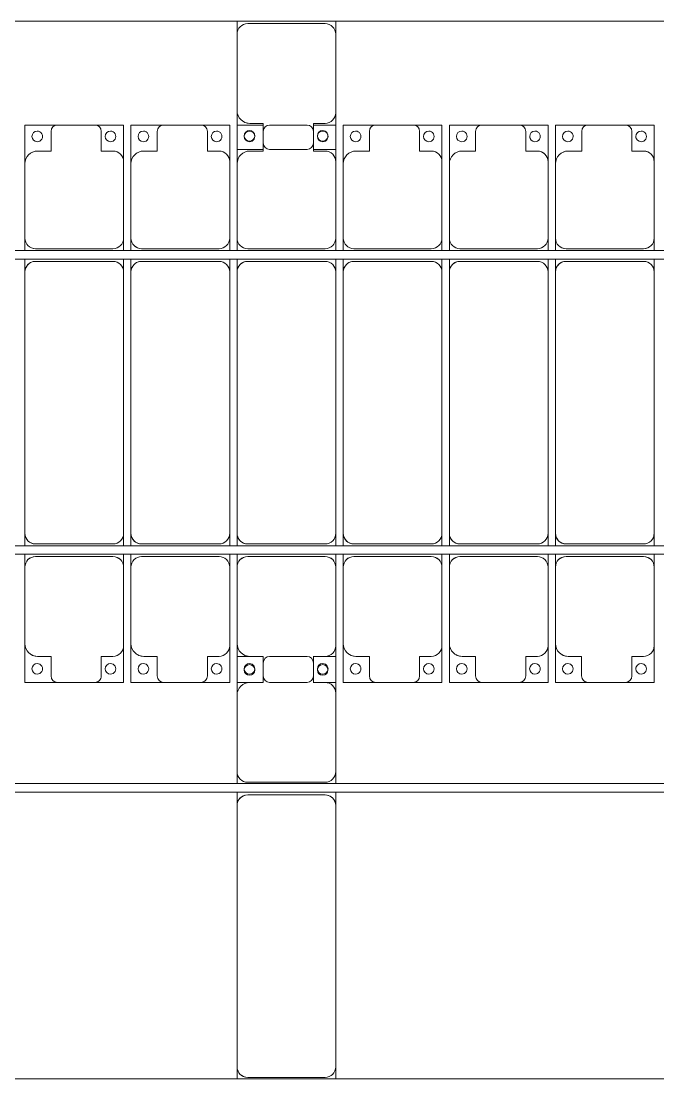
# Model space of a CAD drawing. Header units: millimetres. Extents: x -147246 to 112336, y -213734 to -86506.
# Drawn here: x -7365 to -4365, y -134725 to -129745 of the extents above; entities that cross this region are included whole.
import ezdxf

# ---------------------------------------------------------------- set-up
doc = ezdxf.new("R2010")
doc.units = ezdxf.units.MM
doc.layers.add('A-GENM', color=13, linetype='Continuous', lineweight=9)
doc.layers.add('S-BEAM', color=12, linetype='Continuous', lineweight=9)

# ---------------------------------------------------------------- blocks, each defined once
blk = doc.blocks.new('Dải phao đi lại kèm đỡ invester - DẢI PHAO ĐI LẠI-14853-BỐ TRÍ KHUNG KẾT CẤU BÈ PIN 05')
at = {"layer": 'A-GENM', "color": 7}
for p, q in [((132758.4, 1312.2), (132911.8, 1312.2)), ((132758.4, 1129.7), (132758.4, 1312.2)), ((133088.2, 1312.2), (132911.8, 1312.2)), ((133088.2, 1312.2), (133223.4, 1312.2)), ((133223.4, 1312.2), (133223.4, 1139.7)), ((133258.4, 1312.2), (133411.8, 1312.2)), ((133258.4, 1129.7), (133258.4, 1312.2)), ((133588.2, 1312.2), (133411.8, 1312.2)), ((133588.2, 1312.2), (133723.4, 1312.2)), ((133723.4, 1312.2), (133723.4, 1139.7)), ((133758.4, 1312.2), (133881.6, 1312.2)), ((133758.4, 1129.7), (133758.4, 1312.2)), ((134088.2, 1312.2), (133911.8, 1312.2)), ((134118, 1312.2), (134223.4, 1312.2)), ((134223.4, 1312.2), (134223.4, 1139.7)), ((134258.4, 1312.2), (134411.8, 1312.2)), ((134258.4, 1129.7), (134258.4, 1312.2)), ((134588.2, 1312.2), (134411.8, 1312.2)), ((134588.2, 1312.2), (134723.4, 1312.2)), ((134723.4, 1312.2), (134723.4, 1139.7)), ((134758.4, 1312.2), (134911.8, 1312.2)), ((134758.4, 1129.7), (134758.4, 1312.2)), ((135088.2, 1312.2), (134911.8, 1312.2)), ((135088.2, 1312.2), (135223.4, 1312.2)), ((135223.4, 1312.2), (135223.4, 1139.7)), ((135258.4, 1312.2), (135411.8, 1312.2)), ((135258.4, 1129.7), (135258.4, 1312.2)), ((135588.2, 1312.2), (135411.8, 1312.2)), ((135588.2, 1312.2), (135723.4, 1312.2)), ((135723.4, 1312.2), (135723.4, 1139.7)), ((132881.8, 1282.2), (132881.8, 1189.7)), ((133118.2, 1189.7), (133118.2, 1282.2)), ((133381.8, 1282.2), (133381.8, 1189.7)), ((133618.2, 1189.7), (133618.2, 1282.2)), ((133881.8, 1282.2), (133881.8, 1189.7)), ((134118.2, 1189.7), (134118.2, 1282.2)), ((134381.8, 1282.2), (134381.8, 1189.7)), ((134618.2, 1189.7), (134618.2, 1282.2)), ((134881.8, 1282.2), (134881.8, 1189.7)), ((135118.2, 1189.7), (135118.2, 1282.2)), ((135381.8, 1282.2), (135381.8, 1189.7)), ((135618.2, 1189.7), (135618.2, 1282.2)), ((132881.8, 1189.7), (132818.4, 1189.7)), ((133173.4, 1189.7), (133118.2, 1189.7)), ((133381.8, 1189.7), (133318.4, 1189.7)), ((133673.4, 1189.7), (133618.2, 1189.7)), ((133881.8, 1189.7), (133818.4, 1189.7)), ((134173.4, 1189.7), (134118.2, 1189.7)), ((134381.8, 1189.7), (134318.4, 1189.7)), ((134673.4, 1189.7), (134618.2, 1189.7)), ((134881.8, 1189.7), (134818.4, 1189.7)), ((135173.4, 1189.7), (135118.2, 1189.7)), ((135381.8, 1189.7), (135318.4, 1189.7)), ((135673.4, 1189.7), (135618.2, 1189.7)), ((132758.4, 1129.7), (132758.4, 779.7)), ((133223.4, 779.7), (133223.4, 1139.7)), ((133258.4, 1129.7), (133258.4, 779.7)), ((133723.4, 779.7), (133723.4, 1139.7)), ((133758.4, 1129.7), (133758.4, 779.7)), ((134223.4, 779.7), (134223.4, 1139.7)), ((134258.4, 1129.7), (134258.4, 779.7)), ((134723.4, 779.7), (134723.4, 1139.7)), ((134758.4, 1129.7), (134758.4, 779.7)), ((135223.4, 779.7), (135223.4, 1139.7)), ((135258.4, 1129.7), (135258.4, 779.7)), ((135723.4, 779.7), (135723.4, 1139.7)), ((132758.4, 720.8), (132758.4, 779.7)), ((133223.4, 779.7), (133223.4, 720.8)), ((133258.4, 720.8), (133258.4, 779.7)), ((133723.4, 779.7), (133723.4, 720.8)), ((133758.4, 720.8), (133758.4, 779.7)), ((134223.4, 779.7), (134223.4, 720.8)), ((134258.4, 720.8), (134258.4, 779.7)), ((134723.4, 779.7), (134723.4, 720.8)), ((134758.4, 720.8), (134758.4, 779.7)), ((135223.4, 779.7), (135223.4, 720.8)), ((135258.4, 720.8), (135258.4, 779.7)), ((135723.4, 779.7), (135723.4, 720.8)), ((132808.4, 729.7), (133173.4, 729.7)), ((133308.4, 729.7), (133673.4, 729.7)), ((133808.4, 729.7), (134173.4, 729.7)), ((134308.4, 729.7), (134673.4, 729.7)), ((134808.4, 729.7), (135173.4, 729.7)), ((135308.4, 729.7), (135673.4, 729.7)), ((132758.4, 620.3), (132758.4, 680.8)), ((133173.4, 670.3), (132808.4, 670.3)), ((133223.4, 680.8), (133223.4, 620.3)), ((133258.4, 620.3), (133258.4, 680.8)), ((133673.4, 670.3), (133308.4, 670.3)), ((133723.4, 680.8), (133723.4, 620.3)), ((133758.4, 620.3), (133758.4, 680.8)), ((134173.4, 670.3), (133808.4, 670.3)), ((134223.4, 680.8), (134223.4, 620.3)), ((134258.4, 620.3), (134258.4, 680.8)), ((134673.4, 670.3), (134308.4, 670.3)), ((134723.4, 680.8), (134723.4, 620.3)), ((134758.4, 620.3), (134758.4, 680.8)), ((135173.4, 670.3), (134808.4, 670.3)), ((135223.4, 680.8), (135223.4, 620.3)), ((135258.4, 620.3), (135258.4, 680.8)), ((135673.4, 670.3), (135308.4, 670.3)), ((135723.4, 680.8), (135723.4, 620.3)), ((132758.4, 620.3), (132758.4, -610.3)), ((133223.4, -610.3), (133223.4, 620.3)), ((133258.4, 620.3), (133258.4, -610.3)), ((133723.4, -610.3), (133723.4, 620.3)), ((133758.4, 620.3), (133758.4, -610.3)), ((134223.4, -610.3), (134223.4, 620.3)), ((134258.4, 620.3), (134258.4, -610.3)), ((134723.4, -610.3), (134723.4, 620.3)), ((134758.4, 620.3), (134758.4, -610.3)), ((135223.4, -610.3), (135223.4, 620.3)), ((135258.4, 620.3), (135258.4, -610.3)), ((135723.4, -610.3), (135723.4, 620.3)), ((132758.4, -669.2), (132758.4, -610.3)), ((133223.4, -610.3), (133223.4, -669.2)), ((133258.4, -669.2), (133258.4, -610.3)), ((133723.4, -610.3), (133723.4, -669.2)), ((133758.4, -669.2), (133758.4, -610.3)), ((134223.4, -610.3), (134223.4, -669.2)), ((134258.4, -669.2), (134258.4, -610.3)), ((134723.4, -610.3), (134723.4, -669.2)), ((134758.4, -669.2), (134758.4, -610.3)), ((135223.4, -610.3), (135223.4, -669.2)), ((135258.4, -669.2), (135258.4, -610.3)), ((135723.4, -610.3), (135723.4, -669.2)), ((132808.4, -660.3), (133173.4, -660.3)), ((133308.4, -660.3), (133673.4, -660.3)), ((133808.4, -660.3), (134173.4, -660.3)), ((134308.4, -660.3), (134673.4, -660.3)), ((134808.4, -660.3), (135173.4, -660.3)), ((135308.4, -660.3), (135673.4, -660.3)), ((132758.4, -769.7), (132758.4, -709.2)), ((133173.4, -719.7), (132808.4, -719.7)), ((133223.4, -709.2), (133223.4, -769.7)), ((133258.4, -769.7), (133258.4, -709.2)), ((133673.4, -719.7), (133308.4, -719.7)), ((133723.4, -709.2), (133723.4, -769.7)), ((133758.4, -769.7), (133758.4, -709.2)), ((134173.4, -719.7), (133808.4, -719.7)), ((134223.4, -709.2), (134223.4, -769.7)), ((134258.4, -769.7), (134258.4, -709.2)), ((134673.4, -719.7), (134308.4, -719.7)), ((134723.4, -709.2), (134723.4, -769.7)), ((134758.4, -769.7), (134758.4, -709.2)), ((135173.4, -719.7), (134808.4, -719.7)), ((135223.4, -709.2), (135223.4, -769.7)), ((135258.4, -769.7), (135258.4, -709.2)), ((135673.4, -719.7), (135308.4, -719.7)), ((135723.4, -709.2), (135723.4, -769.7)), ((132758.4, -769.7), (132758.4, -1129.7)), ((133223.4, -1139.7), (133223.4, -769.7)), ((133258.4, -769.7), (133258.4, -1129.7)), ((133723.4, -1139.7), (133723.4, -769.7)), ((133758.4, -769.7), (133758.4, -1129.7)), ((134223.4, -1139.7), (134223.4, -769.7)), ((134258.4, -769.7), (134258.4, -1129.7)), ((134723.4, -1139.7), (134723.4, -769.7)), ((134758.4, -769.7), (134758.4, -1129.7)), ((135223.4, -1139.7), (135223.4, -769.7)), ((135258.4, -769.7), (135258.4, -1129.7)), ((135723.4, -1139.7), (135723.4, -769.7)), ((132758.4, -1312.2), (132758.4, -1129.7)), ((133223.4, -1139.7), (133223.4, -1312.2)), ((133258.4, -1312.2), (133258.4, -1129.7)), ((133723.4, -1139.7), (133723.4, -1312.2)), ((133758.4, -1312.2), (133758.4, -1129.7)), ((134223.4, -1139.7), (134223.4, -1312.2)), ((134258.4, -1312.2), (134258.4, -1129.7)), ((134723.4, -1139.7), (134723.4, -1312.2)), ((134758.4, -1312.2), (134758.4, -1129.7)), ((135223.4, -1139.7), (135223.4, -1312.2)), ((135258.4, -1312.2), (135258.4, -1129.7)), ((135723.4, -1139.7), (135723.4, -1312.2)), ((132818.4, -1189.7), (132881.8, -1189.7)), ((132881.8, -1189.7), (132881.8, -1282.2)), ((133118.2, -1282.2), (133118.2, -1189.7)), ((133118.2, -1189.7), (133173.4, -1189.7)), ((133318.4, -1189.7), (133381.8, -1189.7)), ((133381.8, -1189.7), (133381.8, -1282.2)), ((133618.2, -1282.2), (133618.2, -1189.7)), ((133618.2, -1189.7), (133673.4, -1189.7)), ((133818.4, -1189.7), (133881.8, -1189.7)), ((133881.8, -1189.7), (133881.8, -1282.2)), ((134118.2, -1282.2), (134118.2, -1189.7)), ((134118.2, -1189.7), (134173.4, -1189.7)), ((134318.4, -1189.7), (134381.8, -1189.7)), ((134381.8, -1189.7), (134381.8, -1282.2)), ((134618.2, -1282.2), (134618.2, -1189.7)), ((134618.2, -1189.7), (134673.4, -1189.7)), ((134818.4, -1189.7), (134881.8, -1189.7)), ((134881.8, -1189.7), (134881.8, -1282.2)), ((135118.2, -1282.2), (135118.2, -1189.7)), ((135118.2, -1189.7), (135173.4, -1189.7)), ((135318.4, -1189.7), (135381.8, -1189.7)), ((135381.8, -1189.7), (135381.8, -1282.2)), ((135618.2, -1282.2), (135618.2, -1189.7)), ((135618.2, -1189.7), (135673.4, -1189.7)), ((132911.8, -1312.2), (132758.4, -1312.2)), ((132911.8, -1312.2), (133088.2, -1312.2)), ((133223.4, -1312.2), (133088.2, -1312.2)), ((133411.8, -1312.2), (133258.4, -1312.2)), ((133411.8, -1312.2), (133588.2, -1312.2)), ((133723.4, -1312.2), (133588.2, -1312.2)), ((133881.7, -1312.2), (133758.4, -1312.2)), ((133911.8, -1312.2), (134088.2, -1312.2)), ((134223.4, -1312.2), (134117.1, -1312.2)), ((134411.8, -1312.2), (134258.4, -1312.2)), ((134411.8, -1312.2), (134588.2, -1312.2)), ((134723.4, -1312.2), (134588.2, -1312.2)), ((134911.8, -1312.2), (134758.4, -1312.2)), ((134911.8, -1312.2), (135088.2, -1312.2)), ((135223.4, -1312.2), (135088.2, -1312.2)), ((135411.8, -1312.2), (135258.4, -1312.2)), ((135411.8, -1312.2), (135588.2, -1312.2)), ((135723.4, -1312.2), (135588.2, -1312.2))]:
    blk.add_line(p, q, dxfattribs=at)
for centre, radius, start, end in [((132911.8, 1282.2), 30, 90, 180), ((132911.8, 1282.2), 30, 90, 150), ((133088.2, 1282.2), 30, 0, 90), ((133088.2, 1282.2), 30, 30, 90), ((133411.8, 1282.2), 30, 90, 180), ((133411.8, 1282.2), 30, 90, 150), ((133588.2, 1282.2), 30, 0, 90), ((133588.2, 1282.2), 30, 30, 90), ((133911.8, 1282.2), 30, 90, 180), ((134088.2, 1282.2), 30, 0, 90), ((134411.8, 1282.2), 30, 90, 180), ((134411.8, 1282.2), 30, 90, 150), ((134588.2, 1282.2), 30, 0, 90), ((134588.2, 1282.2), 30, 30, 90), ((134911.8, 1282.2), 30, 90, 180), ((134911.8, 1282.2), 30, 90, 150), ((135088.2, 1282.2), 30, 0, 90), ((135088.2, 1282.2), 30, 30, 90), ((135411.8, 1282.2), 30, 90, 180), ((135411.8, 1282.2), 30, 90, 150), ((135588.2, 1282.2), 30, 0, 90), ((135588.2, 1282.2), 30, 30, 90), ((132816.8, 1258.6), 25, 90, 270), ((132816.8, 1258.6), 25, 270, 90), ((133161.8, 1258.6), 25, 90, 270), ((133161.8, 1258.6), 25, 180, 195), ((133161.8, 1258.6), 25, 270, 90), ((133316.8, 1258.6), 25, 90, 270), ((133316.8, 1258.6), 25, 270, 90), ((133661.8, 1258.6), 25, 90, 270), ((133661.8, 1258.6), 25, 180, 195), ((133661.8, 1258.6), 25, 270, 90), ((133816.8, 1258.6), 25, 90, 270), ((133816.8, 1258.6), 25, 270, 90), ((134161.8, 1258.6), 25, 90, 270), ((134161.8, 1258.6), 25, 270, 90), ((134316.8, 1258.6), 25, 90, 270), ((134316.8, 1258.6), 25, 270, 90), ((134661.8, 1258.6), 25, 90, 270), ((134661.8, 1258.6), 25, 180, 195), ((134661.8, 1258.6), 25, 270, 90), ((134816.8, 1258.6), 25, 90, 270), ((134816.8, 1258.6), 25, 270, 90), ((135161.8, 1258.6), 25, 90, 270), ((135161.8, 1258.6), 25, 180, 195), ((135161.8, 1258.6), 25, 270, 90), ((135316.8, 1258.6), 25, 90, 270), ((135316.8, 1258.6), 25, 270, 90), ((135661.8, 1258.6), 25, 90, 270), ((135661.8, 1258.6), 25, 180, 195), ((135661.8, 1258.6), 25, 270, 90), ((132818.4, 1129.7), 60, 90, 180), ((132818.4, 1129.7), 60, 90, 120), ((133173.4, 1139.7), 50, 0, 90), ((133173.4, 1139.7), 50, 45, 90), ((133318.4, 1129.7), 60, 90, 180), ((133318.4, 1129.7), 60, 90, 120), ((133673.4, 1139.7), 50, 0, 90), ((133673.4, 1139.7), 50, 45, 90), ((133818.4, 1129.7), 60, 90, 180), ((133818.4, 1129.7), 60, 90, 120), ((134173.4, 1139.7), 50, 0, 90), ((134173.4, 1139.7), 50, 45, 90), ((134318.4, 1129.7), 60, 90, 180), ((134318.4, 1129.7), 60, 90, 120), ((134673.4, 1139.7), 50, 0, 90), ((134673.4, 1139.7), 50, 45, 90), ((134818.4, 1129.7), 60, 90, 180), ((134818.4, 1129.7), 60, 90, 120), ((135173.4, 1139.7), 50, 0, 90), ((135173.4, 1139.7), 50, 45, 90), ((135318.4, 1129.7), 60, 90, 180), ((135318.4, 1129.7), 60, 90, 120), ((135673.4, 1139.7), 50, 0, 90), ((135673.4, 1139.7), 50, 45, 90), ((132808.4, 779.7), 50, 180, 270), ((133173.4, 779.7), 50, 270, 0), ((133308.4, 779.7), 50, 180, 270), ((133673.4, 779.7), 50, 270, 0), ((133808.4, 779.7), 50, 180, 270), ((134173.4, 779.7), 50, 270, 360), ((134308.4, 779.7), 50, 180, 270), ((134673.4, 779.7), 50, 270, 0), ((134808.4, 779.7), 50, 180, 270), ((135173.4, 779.7), 50, 270, 0), ((135308.4, 779.7), 50, 180, 270), ((135673.4, 779.7), 50, 270, 360), ((132808.4, 779.7), 50, 225, 270), ((133173.4, 779.7), 50, 270, 315), ((133308.4, 779.7), 50, 225, 270), ((133673.4, 779.7), 50, 270, 315), ((133808.4, 779.7), 50, 225, 270), ((134173.4, 779.7), 50, 270, 315), ((134308.4, 779.7), 50, 225, 270), ((134673.4, 779.7), 50, 270, 315), ((134808.4, 779.7), 50, 225, 270), ((135173.4, 779.7), 50, 270, 315), ((135308.4, 779.7), 50, 225, 270), ((135673.4, 779.7), 50, 270, 315), ((132808.4, 620.3), 50, 90, 180), ((132808.4, 620.3), 50, 90, 165), ((133173.4, 620.3), 50, 0, 90), ((133173.4, 620.3), 50, 0, 90), ((133308.4, 620.3), 50, 90, 180), ((133308.4, 620.3), 50, 90, 165), ((133673.4, 620.3), 50, 0, 90), ((133673.4, 620.3), 50, 0, 90), ((133808.4, 620.3), 50, 90, 180), ((133808.4, 620.3), 50, 90, 165), ((134173.4, 620.3), 50, 0, 90), ((134173.4, 620.3), 50, 0, 90), ((134308.4, 620.3), 50, 90, 180), ((134308.4, 620.3), 50, 90, 165), ((134673.4, 620.3), 50, 0, 90), ((134673.4, 620.3), 50, 0, 90), ((134808.4, 620.3), 50, 90, 180), ((134808.4, 620.3), 50, 90, 165), ((135173.4, 620.3), 50, 0, 90), ((135173.4, 620.3), 50, 0, 90), ((135308.4, 620.3), 50, 90, 180), ((135308.4, 620.3), 50, 90, 165), ((135673.4, 620.3), 50, 0, 90), ((135673.4, 620.3), 50, 0, 90), ((132808.4, -610.3), 50, 180, 270), ((132808.4, -610.3), 50, 180, 255), ((133173.4, -610.3), 50, 270, 0), ((133173.4, -610.3), 50, 315, 0), ((133308.4, -610.3), 50, 180, 270), ((133308.4, -610.3), 50, 180, 255), ((133673.4, -610.3), 50, 270, 360), ((133673.4, -610.3), 50, 315, 0), ((133808.4, -610.3), 50, 180, 270), ((133808.4, -610.3), 50, 180, 255), ((134173.4, -610.3), 50, 270, 0), ((134173.4, -610.3), 50, 315, 0), ((134308.4, -610.3), 50, 180, 270), ((134308.4, -610.3), 50, 180, 255), ((134673.4, -610.3), 50, 270, 360), ((134673.4, -610.3), 50, 315, 0), ((134808.4, -610.3), 50, 180, 270), ((134808.4, -610.3), 50, 180, 255), ((135173.4, -610.3), 50, 270, 0), ((135173.4, -610.3), 50, 315, 0), ((135308.4, -610.3), 50, 180, 270), ((135308.4, -610.3), 50, 180, 255), ((135673.4, -610.3), 50, 270, 0), ((135673.4, -610.3), 50, 315, 0), ((132808.4, -769.7), 50, 90, 180), ((132808.4, -769.7), 50, 90, 135), ((133173.4, -769.7), 50, 0, 90), ((133173.4, -769.7), 50, 45, 90), ((133308.4, -769.7), 50, 90, 180), ((133308.4, -769.7), 50, 90, 135), ((133673.4, -769.7), 50, 360, 90), ((133673.4, -769.7), 50, 45, 90), ((133808.4, -769.7), 50, 90, 180), ((133808.4, -769.7), 50, 90, 135), ((134173.4, -769.7), 50, 0, 90), ((134173.4, -769.7), 50, 45, 90), ((134308.4, -769.7), 50, 90, 180), ((134308.4, -769.7), 50, 90, 135), ((134673.4, -769.7), 50, 0, 90), ((134673.4, -769.7), 50, 45, 90), ((134808.4, -769.7), 50, 90, 180), ((134808.4, -769.7), 50, 90, 135), ((135173.4, -769.7), 50, 0, 90), ((135173.4, -769.7), 50, 45, 90), ((135308.4, -769.7), 50, 90, 180), ((135308.4, -769.7), 50, 90, 135), ((135673.4, -769.7), 50, 0, 90), ((135673.4, -769.7), 50, 45, 90), ((132818.4, -1129.7), 60, 180, 270), ((133173.4, -1139.7), 50, 270, 0), ((133318.4, -1129.7), 60, 180, 270), ((133673.4, -1139.7), 50, 270, 0), ((133818.4, -1129.7), 60, 180, 270), ((134173.4, -1139.7), 50, 270, 0), ((134318.4, -1129.7), 60, 180, 270), ((134673.4, -1139.7), 50, 270, 0), ((134818.4, -1129.7), 60, 180, 270), ((135173.4, -1139.7), 50, 270, 0), ((135318.4, -1129.7), 60, 180, 270), ((135673.4, -1139.7), 50, 270, 0), ((132818.4, -1129.7), 60, 240, 270), ((133173.4, -1139.7), 50, 270, 315), ((133318.4, -1129.7), 60, 240, 270), ((133673.4, -1139.7), 50, 270, 315), ((133818.4, -1129.7), 60, 240, 270), ((134173.4, -1139.7), 50, 270, 315), ((134318.4, -1129.7), 60, 240, 270), ((134673.4, -1139.7), 50, 270, 315), ((134818.4, -1129.7), 60, 240, 270), ((135173.4, -1139.7), 50, 270, 315), ((135318.4, -1129.7), 60, 240, 270), ((135673.4, -1139.7), 50, 270, 315), ((132816.8, -1248.6), 25, 90, 270), ((132816.8, -1248.6), 25, 270, 90), ((133161.8, -1248.6), 25, 90, 270), ((133161.8, -1248.6), 25, 165, 180), ((133161.8, -1248.6), 25, 270, 90), ((133316.8, -1248.6), 25, 90, 270), ((133316.8, -1248.6), 25, 270, 90), ((133661.8, -1248.6), 25, 90, 270), ((133661.8, -1248.6), 25, 165, 180), ((133661.8, -1248.6), 25, 270, 90), ((133816.8, -1248.6), 25, 90, 270), ((133816.8, -1248.6), 25, 270, 90), ((134161.8, -1248.6), 25, 90, 270), ((134161.8, -1248.6), 25, 270, 90), ((134316.8, -1248.6), 25, 90, 270), ((134316.8, -1248.6), 25, 270, 90), ((134661.8, -1248.6), 25, 90, 270), ((134661.8, -1248.6), 25, 165, 180), ((134661.8, -1248.6), 25, 270, 90), ((134816.8, -1248.6), 25, 90, 270), ((134816.8, -1248.6), 25, 270, 90), ((135161.8, -1248.6), 25, 90, 270), ((135161.8, -1248.6), 25, 165, 180), ((135161.8, -1248.6), 25, 270, 90), ((135316.8, -1248.6), 25, 90, 270), ((135316.8, -1248.6), 25, 270, 90), ((135661.8, -1248.6), 25, 90, 270), ((135661.8, -1248.6), 25, 165, 180), ((135661.8, -1248.6), 25, 270, 90), ((132911.8, -1282.2), 30, 180, 270), ((133088.2, -1282.2), 30, 270, 0), ((133411.8, -1282.2), 30, 180, 270), ((133588.2, -1282.2), 30, 270, 0), ((133911.8, -1282.2), 30, 180, 270), ((134088.2, -1282.2), 30, 270, 360), ((134411.8, -1282.2), 30, 180, 270), ((134588.2, -1282.2), 30, 270, 360), ((134911.8, -1282.2), 30, 180, 270), ((135088.2, -1282.2), 30, 270, 0), ((135411.8, -1282.2), 30, 180, 270), ((135588.2, -1282.2), 30, 270, 360), ((132911.8, -1282.2), 30, 210, 270), ((133088.2, -1282.2), 30, 270, 330), ((133411.8, -1282.2), 30, 210, 270), ((133588.2, -1282.2), 30, 270, 326.2727), ((134411.8, -1282.2), 30, 210, 270), ((134588.2, -1282.2), 30, 270, 330), ((134911.8, -1282.2), 30, 210, 270), ((135088.2, -1282.2), 30, 270, 330), ((135411.8, -1282.2), 30, 210, 270), ((135588.2, -1282.2), 30, 270, 330)]:
    blk.add_arc(centre, radius, start, end, dxfattribs=at)
blk = doc.blocks.new('Dầm C52 - Dầm C52-18775-BỐ TRÍ KHUNG KẾT CẤU BÈ PIN 05')
at = {"layer": 'S-BEAM', "color": 1}
for p, q in [((-74474.3, 20), (74474.3, 20)), ((74474.3, -20), (-74474.3, -20))]:
    blk.add_line(p, q, dxfattribs=at)
blk = doc.blocks.new('Dầm C52 - Dầm C52-18776-BỐ TRÍ KHUNG KẾT CẤU BÈ PIN 05')
at = {"layer": 'S-BEAM', "color": 1}
for p, q in [((-74474.3, 20), (74474.3, 20)), ((74474.3, -20), (-74474.3, -20))]:
    blk.add_line(p, q, dxfattribs=at)
blk = doc.blocks.new('Dầm C52 - Dầm C52-18777-BỐ TRÍ KHUNG KẾT CẤU BÈ PIN 05')
at = {"layer": 'S-BEAM', "color": 1}
blk.add_line((74474.3, -20), (-74474.3, -20), dxfattribs=at)
blk = doc.blocks.new('Dai phao do pin - DẢI PHAO ĐỠ PIN-V46-BỐ TRÍ KHUNG KẾT CẤU BÈ PIN 05')
at = {"layer": 'A-GENM', "color": 7}
for p, q in [((67093.2, 241.6), (67149.7, 241.6)), ((68380.3, 241.6), (67149.7, 241.6)), ((68380.3, 241.6), (68443.2, 241.6)), ((68483.2, 241.6), (68539.7, 241.6)), ((68899.7, 241.6), (68539.7, 241.6)), ((68899.7, 241.6), (69082.2, 241.6)), ((69082.2, 241.6), (69082.2, 117.9)), ((67099.7, 191.6), (67099.7, -173.4)), ((68430.3, -173.4), (68430.3, 191.6)), ((68489.7, 191.6), (68489.7, -173.4)), ((68959.7, 118.2), (68959.7, 181.6)), ((69052.2, 118.2), (68959.7, 118.2)), ((69082.2, -88.2), (69082.2, 88.2)), ((68959.7, -173.4), (68959.7, -118.2)), ((68959.7, -118.2), (69052.2, -118.2)), ((69082.2, -117.5), (69082.2, -223.4)), ((67149.7, -223.4), (67093.2, -223.4)), ((67149.7, -223.4), (68380.3, -223.4)), ((68443.2, -223.4), (68380.3, -223.4)), ((68539.7, -223.4), (68483.2, -223.4)), ((68539.7, -223.4), (68909.7, -223.4)), ((69082.2, -223.4), (68909.7, -223.4))]:
    blk.add_line(p, q, dxfattribs=at)
for centre, radius, start, end in [((67149.7, 191.6), 50, 90, 180), ((67149.7, 191.6), 50, 105, 180), ((68380.3, 191.6), 50, 360, 90), ((68380.3, 191.6), 50, 15, 90), ((68539.7, 191.6), 50, 90, 180), ((68539.7, 191.6), 50, 135, 180), ((68899.7, 181.6), 60, 0, 90), ((68899.7, 181.6), 60, 0, 30), ((69018.6, 183.2), 25, 0, 180), ((69018.6, 183.2), 25, 180, 0), ((69052.2, 88.2), 30, 0, 90), ((69052.2, -88.2), 30, 270, 0), ((69018.6, -161.8), 25, 0, 180), ((67149.7, -173.4), 50, 180, 270), ((67149.7, -173.4), 50, 180, 270), ((68380.3, -173.4), 50, 270, 360), ((68380.3, -173.4), 50, 285, 360), ((68539.7, -173.4), 50, 180, 270), ((68539.7, -173.4), 50, 180, 225), ((68909.7, -173.4), 50, 270, 360), ((68909.7, -173.4), 50, 315, 360), ((69018.6, -161.8), 25, 180, 0)]:
    blk.add_arc(centre, radius, start, end, dxfattribs=at)
blk = doc.blocks.new('Dai phao do pin - DẢI PHAO ĐỠ PIN-V70-BỐ TRÍ KHUNG KẾT CẤU BÈ PIN 05')
at = {"layer": 'A-GENM', "color": 7}
for p, q in [((33338.9, 223.4), (33399.7, 223.4)), ((33769.7, 223.4), (33399.7, 223.4)), ((33769.7, 223.4), (33942.2, 223.4)), ((33942.2, 223.4), (33942.2, 118.4)), ((33349.7, 173.4), (33349.7, -191.6)), ((33819.7, 118.2), (33819.7, 173.4)), ((33912.2, 118.2), (33819.7, 118.2)), ((33942.2, -88.2), (33942.2, 88.2)), ((33819.7, -181.6), (33819.7, -118.2)), ((33819.7, -118.2), (33912.2, -118.2)), ((33942.2, -118), (33942.2, -241.6)), ((33399.7, -241.6), (33338.9, -241.6)), ((33399.7, -241.6), (33759.7, -241.6)), ((33942.2, -241.6), (33759.7, -241.6))]:
    blk.add_line(p, q, dxfattribs=at)
for centre, radius, start, end in [((33399.7, 173.4), 50, 90, 180), ((33399.7, 173.4), 50, 135, 180), ((33769.7, 173.4), 50, 360, 90), ((33769.7, 173.4), 50, 360, 45), ((33878.6, 161.8), 25, 360, 180), ((33878.6, 161.8), 25, 180, 360), ((33912.2, 88.2), 30, 0, 90), ((33912.2, -88.2), 30, 270, 0), ((33399.7, -191.6), 50, 180, 270), ((33399.7, -191.6), 50, 180, 225), ((33759.7, -181.6), 60, 270, 360), ((33759.7, -181.6), 60, 330, 360), ((33878.6, -183.2), 25, 0, 180), ((33878.6, -183.2), 25, 180, 0)]:
    blk.add_arc(centre, radius, start, end, dxfattribs=at)
blk = doc.blocks.new('HOBANMONG_BEPIN 5_rvt-1-BỐ TRÍ KHUNG KẾT CẤU BÈ PIN 05')
at = {"layer": 'A-GENM', "color": 3, "lineweight": 25}
for name, p, rotation in [('Dai phao do pin - DẢI PHAO ĐỠ PIN-V70-BỐ TRÍ KHUNG KẾT CẤU BÈ PIN 05', (-6105.5, -96406.2), 269.9997710125194), ('Dải phao đi lại kèm đỡ invester - DẢI PHAO ĐI LẠI-14853-BỐ TRÍ KHUNG KẾT CẤU BÈ PIN 05', (-140105.4, -131545.4), 359.9997710135151), ('Dai phao do pin - DẢI PHAO ĐỠ PIN-V46-BỐ TRÍ KHUNG KẾT CẤU BÈ PIN 05', (-6105.9, -201818.3), 89.99977101252024)]:
    blk.add_blockref(name, p, dxfattribs=dict(at, rotation=rotation))
at = {"layer": 'S-BEAM', "color": 3, "lineweight": 25, "rotation": 179.9997710135151}
for name, p in [('Dầm C52 - Dầm C52-18775-BỐ TRÍ KHUNG KẾT CẤU BÈ PIN 05', (-66080, -129724.9)), ('Dầm C52 - Dầm C52-18775-BỐ TRÍ KHUNG KẾT CẤU BÈ PIN 05', (-66080, -130844.9)), ('Dầm C52 - Dầm C52-18776-BỐ TRÍ KHUNG KẾT CẤU BÈ PIN 05', (-66080, -132234.9)), ('Dầm C52 - Dầm C52-18776-BỐ TRÍ KHUNG KẾT CẤU BÈ PIN 05', (-66080, -133354.9)), ('Dầm C52 - Dầm C52-18777-BỐ TRÍ KHUNG KẾT CẤU BÈ PIN 05', (-66080, -134744.9))]:
    blk.add_blockref(name, p, dxfattribs=at)

msp = doc.modelspace()

# ---------------------------------------------------------------- block references
at = {"lineweight": 5}
msp.add_blockref('HOBANMONG_BEPIN 5_rvt-1-BỐ TRÍ KHUNG KẾT CẤU BÈ PIN 05', (0, 0), dxfattribs=at)

doc.saveas('drawing.dxf')
